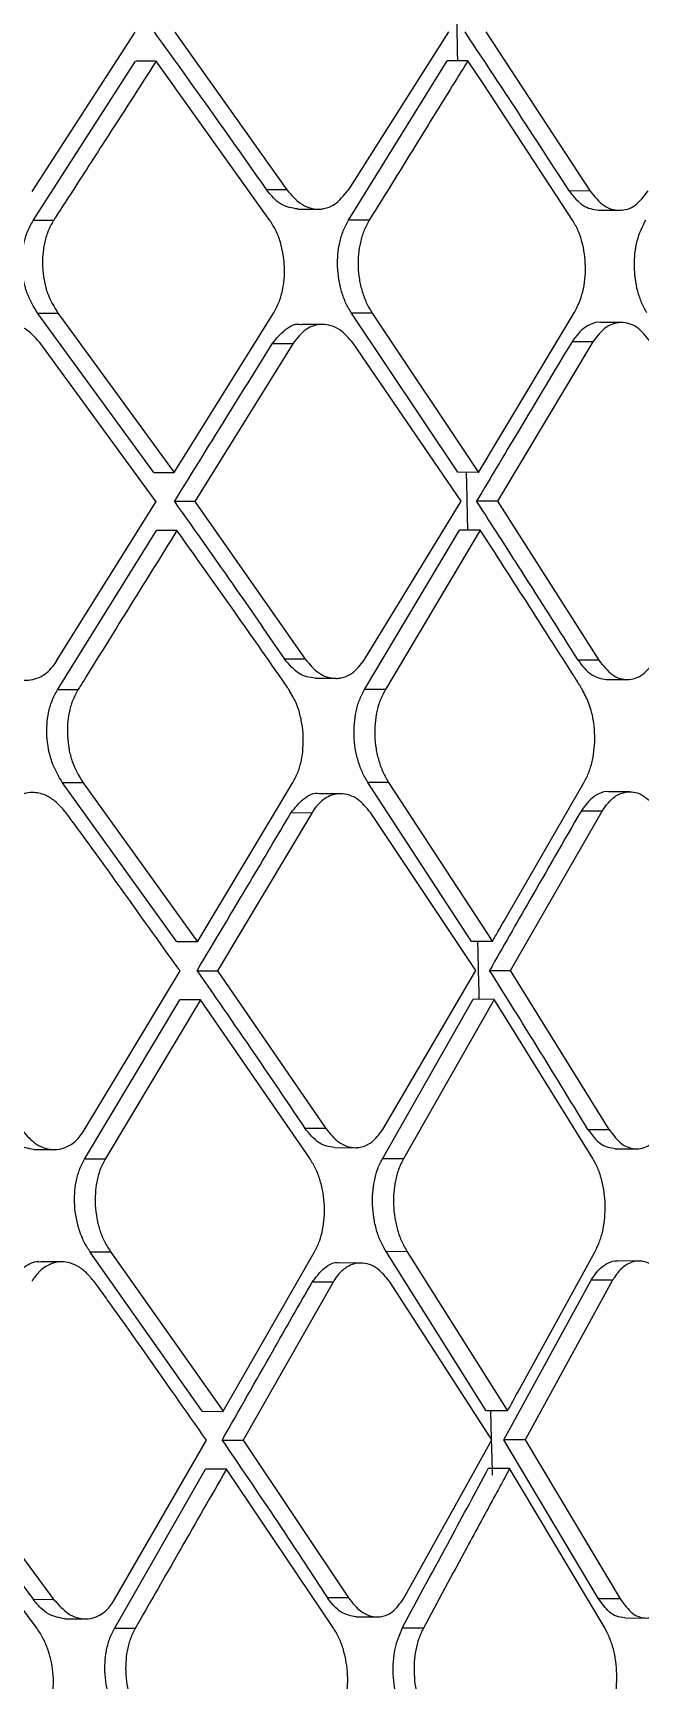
# Model space of a CAD drawing. Extents: x 525 to 609, y 649 to 778.
# Drawn here: x 537.637 to 538.099, y 712.956 to 714.209 of the extents above; entities that cross this region are included whole.
import ezdxf

# ---------------------------------------------------------------- set-up
doc = ezdxf.new("R2010")
doc.units = 0
doc.header["$MEASUREMENT"] = 0
doc.layers.add('1', color=4, linetype='Continuous')

# ---------------------------------------------------------------- blocks, each defined once
blk = doc.blocks.new('JETSETTER')
at = {"layer": '1', "color": 3, "linetype": 'Continuous', "lineweight": 25}
for p, q in [((12.5095, 44.9641), (12.5879, 45.0853)), ((12.618, 45.0853), (12.7034, 44.9654)), ((12.8263, 45.0856), (12.7499, 44.9651)), ((12.8546, 45.0856), (12.934, 44.9645)), ((12.5104, 44.9421), (12.5883, 45.0634)), ((12.6039, 45.0633), (12.5884, 45.0634)), ((12.6905, 44.9422), (12.6039, 45.0633)), ((12.7503, 44.9424), (12.8253, 45.0636)), ((12.841, 45.0636), (12.8253, 45.0636)), ((12.8531, 45.0455), (12.841, 45.0636)), ((12.9206, 44.9425), (12.8531, 45.0455)), ((12.7034, 44.9654), (12.6878, 44.9655)), ((12.934, 44.9645), (12.9182, 44.9646)), ((12.5259, 44.9421), (12.5104, 44.9421)), ((12.7116, 44.9508), (12.7273, 44.9508)), ((12.766, 44.9423), (12.7503, 44.9424)), ((12.9405, 44.95), (12.9563, 44.9499)), ((12.6021, 44.7503), (12.5139, 44.8714)), ((12.5294, 44.8713), (12.5139, 44.8714)), ((12.5294, 44.8713), (12.6177, 44.7503)), ((12.6177, 44.7503), (12.6932, 44.8715)), ((12.8334, 44.7506), (12.7526, 44.8716)), ((12.7683, 44.8716), (12.7526, 44.8716)), ((12.7683, 44.8716), (12.8492, 44.7505)), ((12.8593, 44.7675), (12.922, 44.8718)), ((12.9579, 44.8645), (12.9421, 44.8645)), ((12.7306, 44.863), (12.7149, 44.8631)), ((12.6039, 44.7282), (12.5153, 44.8493)), ((12.7078, 44.8484), (12.6334, 44.7283)), ((12.7078, 44.8484), (12.6922, 44.8484)), ((12.836, 44.7285), (12.7538, 44.8487)), ((12.9361, 44.8498), (12.8635, 44.7286)), ((12.9361, 44.8498), (12.9203, 44.8499)), ((12.6021, 44.7503), (12.6177, 44.7503)), ((12.8492, 44.7505), (12.8334, 44.7506)), ((12.5282, 44.607), (12.6039, 44.7283)), ((12.6334, 44.7283), (12.6178, 44.7283)), ((12.6334, 44.7283), (12.7173, 44.6084)), ((12.7625, 44.6081), (12.836, 44.7285)), ((12.8635, 44.7286), (12.8477, 44.7286)), ((12.8635, 44.7286), (12.9408, 44.6075)), ((12.5288, 44.5851), (12.6041, 44.7063)), ((12.6197, 44.7063), (12.6041, 44.7063)), ((12.7625, 44.5853), (12.8346, 44.7066)), ((12.8504, 44.7065), (12.7783, 44.5853)), ((12.8504, 44.7065), (12.8346, 44.7066)), ((12.8612, 44.69), (12.8504, 44.7065)), ((12.7174, 44.6084), (12.7016, 44.6084)), ((12.9408, 44.6075), (12.9249, 44.6076)), ((12.7249, 44.5938), (12.7406, 44.5938)), ((12.9465, 44.5929), (12.9624, 44.5929)), ((12.5444, 44.585), (12.5288, 44.5851)), ((12.7783, 44.5853), (12.7625, 44.5853)), ((12.6196, 44.3933), (12.5327, 44.5143)), ((12.5483, 44.5143), (12.5327, 44.5143)), ((12.5483, 44.5143), (12.6353, 44.3932)), ((12.6353, 44.3932), (12.7079, 44.5145)), ((12.8437, 44.3936), (12.765, 44.5146)), ((12.7808, 44.5146), (12.765, 44.5146)), ((12.7808, 44.5146), (12.8597, 44.3935)), ((12.8684, 44.4088), (12.9295, 44.5148)), ((12.7443, 44.506), (12.7285, 44.506)), ((12.9642, 44.5075), (12.9482, 44.5075)), ((12.7223, 44.4913), (12.6507, 44.3712)), ((12.7223, 44.4913), (12.7065, 44.4914)), ((12.8471, 44.3715), (12.7669, 44.4917)), ((12.8736, 44.3715), (12.9432, 44.4928)), ((12.9432, 44.4928), (12.9272, 44.4928)), ((12.6353, 44.3932), (12.6196, 44.3933)), ((12.8597, 44.3935), (12.8437, 44.3936)), ((12.5492, 44.2499), (12.6221, 44.3712)), ((12.635, 44.3713), (12.6507, 44.3712)), ((12.6507, 44.3712), (12.733, 44.2513)), ((12.7766, 44.251), (12.8471, 44.3715)), ((12.8576, 44.3716), (12.8736, 44.3715)), ((12.9485, 44.2505), (12.8736, 44.3715)), ((12.5494, 44.228), (12.6219, 44.3493)), ((12.6376, 44.3492), (12.5651, 44.228)), ((12.6376, 44.3492), (12.6219, 44.3493)), ((12.721, 44.2281), (12.6376, 44.3492)), ((12.776, 44.2283), (12.845, 44.3496)), ((12.861, 44.3495), (12.792, 44.2282)), ((12.861, 44.3495), (12.845, 44.3496)), ((12.8704, 44.3346), (12.861, 44.3495)), ((12.9361, 44.2285), (12.8704, 44.3346)), ((12.733, 44.2513), (12.7171, 44.2514)), ((12.9324, 44.2505), (12.9485, 44.2505)), ((12.5108, 44.2353), (12.5265, 44.2353)), ((12.5651, 44.228), (12.5495, 44.228)), ((12.7397, 44.2368), (12.7556, 44.2367)), ((12.792, 44.2282), (12.7761, 44.2283)), ((12.9532, 44.2359), (12.9693, 44.2359)), ((12.5322, 44.1498), (12.5165, 44.1499)), ((12.639, 44.0362), (12.5538, 44.1573)), ((12.5695, 44.1572), (12.5538, 44.1573)), ((12.5695, 44.1572), (12.6548, 44.0362)), ((12.6548, 44.0362), (12.7244, 44.1574)), ((12.8551, 44.0365), (12.7789, 44.1576)), ((12.7949, 44.1575), (12.7789, 44.1576)), ((12.7949, 44.1575), (12.8713, 44.0365)), ((12.8787, 44.0501), (12.9379, 44.1577)), ((12.9712, 44.1504), (12.955, 44.1505)), ((12.7596, 44.1489), (12.7437, 44.149)), ((12.7385, 44.1343), (12.67, 44.0142)), ((12.7385, 44.1343), (12.7226, 44.1343)), ((12.8593, 44.0144), (12.7816, 44.1347)), ((12.8685, 44.0145), (12.9349, 44.1358)), ((12.9511, 44.1358), (12.8847, 44.0145)), ((12.9511, 44.1358), (12.9349, 44.1358)), ((12.639, 44.0362), (12.6548, 44.0361)), ((12.8713, 44.0365), (12.8552, 44.0365)), ((12.8582, 44.0365), (12.8588, 44.0153)), ((12.4365, 44.0139), (12.5262, 43.8928)), ((12.5723, 43.8929), (12.6422, 44.0141)), ((12.6541, 44.0142), (12.67, 44.0142)), ((12.67, 44.0142), (12.7502, 43.8943)), ((12.7923, 43.894), (12.8593, 44.0145)), ((12.9405, 43.8935), (12.8685, 44.0145)), ((12.8847, 44.0145), (12.8686, 44.0145)), ((12.8847, 44.0145), (12.9569, 43.8935)), ((12.5134, 43.8708), (12.4232, 43.9919)), ((12.5721, 43.8709), (12.6415, 43.9922)), ((12.6574, 43.9921), (12.6415, 43.9922)), ((12.7389, 43.8711), (12.6574, 43.9921)), ((12.8728, 43.9925), (12.8566, 43.9925)), ((12.8809, 43.9792), (12.8728, 43.9925)), ((12.9452, 43.8714), (12.8809, 43.9792)), ((12.5262, 43.8928), (12.5105, 43.8929)), ((12.7502, 43.8943), (12.7342, 43.8943)), ((12.9569, 43.8935), (12.9405, 43.8935)), ((12.5345, 43.8782), (12.5503, 43.8782)), ((12.756, 43.8797), (12.7721, 43.8797)), ((12.9605, 43.8789), (12.9768, 43.8788)), ((12.5879, 43.8709), (12.5721, 43.8709)), ((12.8072, 43.8712), (12.7911, 43.8712))]:
    blk.add_line(p, q, dxfattribs=at)
at = {"layer": '1', "color": 3, "linetype": 'Continuous', "lineweight": 25, "flags": 128}
blk.add_lwpolyline([(12.8492, 44.7505), (12.8549, 44.76), (12.8593, 44.7675)], dxfattribs=at)
at = {"layer": '1', "color": 3, "linetype": 'Continuous', "lineweight": 25}
for points, knots in [([(12.8323, 45.1076), (12.8324, 45.099), (12.8327, 45.0843), (12.833, 45.0696), (12.8331, 45.0636)], [0, 0, 0, 0, 0.589073, 1, 1, 1, 1]), ([(12.6025, 45.0854), (12.6186, 45.063), (12.6474, 45.023), (12.6755, 44.983), (12.6878, 44.9655)], [0, 0, 0, 0, 0.559999, 1, 1, 1, 1]), ([(12.9182, 44.9646), (12.9036, 44.9871), (12.8775, 45.0274), (12.8507, 45.0678), (12.8389, 45.0856)], [0, 0, 0, 0, 0.559999, 1, 1, 1, 1]), ([(12.6039, 45.0633), (12.5909, 45.0431), (12.5687, 45.0086), (12.5431, 44.9689), (12.5301, 44.9487), (12.5263, 44.9428), (12.5259, 44.9421)], [0, 0, 0, 0, 0.499999, 0.853452, 0.982763, 1, 1, 1, 1]), ([(12.841, 45.0636), (12.8365, 45.0563), (12.824, 45.0361), (12.799, 44.9957), (12.7785, 44.9625), (12.766, 44.9423)], [0, 0, 0, 0, 0.180317, 0.500001, 1, 1, 1, 1]), ([(12.8734, 43.5513), (12.8193, 43.5773), (12.7107, 43.6295), (12.5195, 43.7205), (12.3118, 43.8193), (12.0877, 43.9265), (11.8506, 44.0413), (11.5581, 44.1849), (11.2073, 44.361), (10.7992, 44.5739), (10.3814, 44.7998), (10.1013, 44.9618), (9.961, 45.043)], [0, 0, 0, 0, 0.080977, 0.162706, 0.245456, 0.32577, 0.407713, 0.491268, 0.616464, 0.743326, 0.871464, 1, 1, 1, 1]), ([(12.7116, 44.9509), (12.7073, 44.9515), (12.6986, 44.9528), (12.6914, 44.9612), (12.6878, 44.9655)], [0, 0, 0, 0, 0.497844, 1, 1, 1, 1]), ([(12.7034, 44.9654), (12.7067, 44.9616), (12.7118, 44.9556), (12.7203, 44.9516), (12.7254, 44.9507), (12.7292, 44.9508), (12.7334, 44.9514), (12.7412, 44.9543), (12.7467, 44.9611), (12.7499, 44.9651)], [0, 0, 0, 0, 0.228703, 0.359434, 0.50085, 0.530138, 0.581657, 0.751045, 1, 1, 1, 1]), ([(12.9182, 44.9646), (12.9216, 44.9604), (12.9282, 44.9519), (12.9364, 44.9506), (12.9405, 44.95)], [0, 0, 0, 0, 0.502354, 1, 1, 1, 1]), ([(12.934, 44.9645), (12.9374, 44.9604), (12.944, 44.9522), (12.9565, 44.9488), (12.9687, 44.9522), (12.9751, 44.9605), (12.9782, 44.9646)], [0, 0, 0, 0, 0.248675, 0.499085, 0.749911, 1, 1, 1, 1]), ([(12.5139, 44.8714), (12.5108, 44.8765), (12.5061, 44.8842), (12.5029, 44.8969), (12.5014, 44.9095), (12.5024, 44.9223), (12.5059, 44.9341), (12.5088, 44.9394), (12.5104, 44.9421)], [0, 0, 0, 0, 0.245385, 0.37122, 0.498894, 0.728405, 0.859043, 1, 1, 1, 1]), ([(12.5259, 44.9421), (12.5243, 44.9394), (12.5214, 44.9341), (12.518, 44.9224), (12.5169, 44.9096), (12.5184, 44.8969), (12.5216, 44.8842), (12.5263, 44.8764), (12.5294, 44.8713)], [0, 0, 0, 0, 0.1392553, 0.2691303, 0.5000425, 0.6274643, 0.7536034, 1, 1, 1, 1]), ([(12.6932, 44.8715), (12.6946, 44.8742), (12.6974, 44.8793), (12.7009, 44.891), (12.7023, 44.9069), (12.6997, 44.923), (12.6952, 44.9347), (12.692, 44.9397), (12.6905, 44.9422)], [0, 0, 0, 0, 0.136565, 0.265415, 0.499406, 0.745526, 0.871762, 1, 1, 1, 1]), ([(12.7526, 44.8716), (12.7511, 44.8741), (12.7481, 44.879), (12.7448, 44.8879), (12.7427, 44.8973), (12.7415, 44.9101), (12.7426, 44.9229), (12.7461, 44.9346), (12.7489, 44.9397), (12.7503, 44.9424)], [0, 0, 0, 0, 0.12637, 0.251653, 0.376094, 0.499942, 0.736295, 0.864786, 1, 1, 1, 1]), ([(12.766, 44.9423), (12.7646, 44.9397), (12.7618, 44.9346), (12.7583, 44.923), (12.7571, 44.9101), (12.7583, 44.8973), (12.7605, 44.8879), (12.7638, 44.879), (12.7668, 44.8741), (12.7683, 44.8716)], [0, 0, 0, 0, 0.134278, 0.26228, 0.498957, 0.623011, 0.747811, 0.873394, 1, 1, 1, 1]), ([(12.922, 44.8718), (12.9245, 44.8769), (12.9282, 44.8846), (12.9303, 44.8973), (12.9308, 44.9102), (12.929, 44.9233), (12.925, 44.935), (12.9221, 44.94), (12.9206, 44.9425)], [0, 0, 0, 0, 0.250723, 0.377255, 0.500885, 0.743375, 0.86991, 1, 1, 1, 1]), ([(12.9773, 44.8719), (12.9759, 44.8744), (12.9731, 44.8794), (12.9701, 44.8883), (12.9683, 44.8977), (12.9676, 44.9074), (12.968, 44.9172), (12.9702, 44.9299), (12.9739, 44.9376), (12.9764, 44.9427)], [0, 0, 0, 0, 0.129361, 0.255607, 0.379078, 0.500175, 0.623778, 0.750467, 1, 1, 1, 1]), ([(12.5153, 44.8493), (12.5117, 44.8533), (12.5062, 44.8593), (12.4972, 44.8632), (12.4878, 44.8647), (12.4779, 44.8617), (12.4702, 44.8552), (12.4671, 44.8508), (12.4661, 44.8493)], [0, 0, 0, 0, 0.234573, 0.363727, 0.500577, 0.749632, 0.915439, 1, 1, 1, 1]), ([(12.6922, 44.8484), (12.6954, 44.8523), (12.7018, 44.8601), (12.7105, 44.8643), (12.7148, 44.863), (12.7149, 44.863)], [0, 0, 0, 0, 0.492866, 0.986152, 1, 1, 1, 1]), ([(12.942, 44.8645), (12.942, 44.8645), (12.9394, 44.8653), (12.9353, 44.8635), (12.9277, 44.8598), (12.9234, 44.8541), (12.9203, 44.8499)], [0, 0, 0, 0, 0.004629, 0.32526, 0.502671, 1, 1, 1, 1]), ([(12.9799, 44.8499), (12.9766, 44.854), (12.9701, 44.8622), (12.9591, 44.8653), (12.9511, 44.8636), (12.9435, 44.8596), (12.9393, 44.854), (12.9361, 44.8498)], [0, 0, 0, 0, 0.248514, 0.49867, 0.662234, 0.750245, 1, 1, 1, 1]), ([(12.7538, 44.8488), (12.7505, 44.8526), (12.7454, 44.8586), (12.737, 44.8624), (12.7283, 44.8637), (12.7174, 44.8606), (12.711, 44.8524), (12.7078, 44.8484)], [0, 0, 0, 0, 0.233295, 0.363102, 0.501444, 0.750907, 1, 1, 1, 1]), ([(12.6178, 44.7283), (12.6317, 44.7507), (12.6565, 44.7908), (12.6813, 44.8308), (12.6922, 44.8484)], [0, 0, 0, 0, 0.56, 1, 1, 1, 1]), ([(12.9203, 44.8499), (12.9067, 44.8272), (12.8824, 44.7868), (12.8583, 44.7464), (12.8477, 44.7286)], [0, 0, 0, 0, 0.56, 1, 1, 1, 1]), ([(12.8398, 44.7506), (12.84, 44.742), (12.8403, 44.7274), (12.8406, 44.7127), (12.8408, 44.7066)], [0, 0, 0, 0, 0.582108, 1, 1, 1, 1]), ([(12.6178, 44.7283), (12.6337, 44.7059), (12.662, 44.6659), (12.6895, 44.626), (12.7016, 44.6084)], [0, 0, 0, 0, 0.560006, 1, 1, 1, 1]), ([(12.9249, 44.6076), (12.9107, 44.6301), (12.8853, 44.6704), (12.8592, 44.7108), (12.8477, 44.7286)], [0, 0, 0, 0, 0.56, 1, 1, 1, 1]), ([(12.6197, 44.7063), (12.6072, 44.6861), (12.5836, 44.6481), (12.5585, 44.6077), (12.546, 44.5875), (12.5444, 44.585)], [0, 0, 0, 0, 0.499996, 0.937968, 1, 1, 1, 1]), ([(12.7049, 44.5852), (12.7048, 44.5853), (12.7046, 44.5857), (12.7038, 44.5869), (12.7009, 44.5912), (12.6894, 44.6077), (12.662, 44.6468), (12.6364, 44.6828), (12.6197, 44.7063)], [0, 0, 0, 0, 0.003086, 0.009224, 0.03072, 0.110683, 0.418549, 1, 1, 1, 1]), ([(12.9279, 44.5855), (12.9279, 44.5856), (12.9277, 44.5859), (12.927, 44.5871), (12.9247, 44.5909), (12.9156, 44.6052), (12.8941, 44.6389), (12.8742, 44.6698), (12.8612, 44.69)], [0, 0, 0, 0, 0.003555, 0.010151, 0.032442, 0.113547, 0.421813, 1, 1, 1, 1]), ([(9.0504, 44.6882), (9.1954, 44.6254), (9.4856, 44.4997), (9.9221, 44.3199), (10.3584, 44.1481), (10.7907, 43.983), (11.1619, 43.8477), (11.4691, 43.7355), (11.7163, 43.6473), (11.9497, 43.5601), (12.1882, 43.4775), (12.4221, 43.3863), (12.6475, 43.3048), (12.7772, 43.2564), (12.8421, 43.2321)], [0, 0, 0, 0, 0.099305, 0.198802, 0.298385, 0.398318, 0.498406, 0.560917, 0.623789, 0.687365, 0.750255, 0.833389, 0.916532, 1, 1, 1, 1]), ([(12.8421, 43.2318), (12.8347, 43.2345), (12.7932, 43.2496), (12.7143, 43.2792), (12.6118, 43.3143), (12.509, 43.3491), (12.4101, 43.3849), (12.2944, 43.4271), (12.1579, 43.4752), (11.9995, 43.5282), (11.8205, 43.5931), (11.6345, 43.6603), (11.4326, 43.7333), (11.2161, 43.8122), (10.9854, 43.8966), (10.7491, 43.9841), (10.5109, 44.0745), (10.2667, 44.169), (10.0447, 44.2563), (9.8518, 44.3338), (9.683, 44.4027), (9.5046, 44.4768), (9.3283, 44.5507), (9.1737, 44.6163), (9.0833, 44.6565), (9.0441, 44.6739)], [0, 0, 0, 0, 0.0097381, 0.0546015, 0.1000331, 0.1320561, 0.1702626, 0.2056371, 0.2487953, 0.300159, 0.3461505, 0.3974852, 0.4466419, 0.498592, 0.5558792, 0.6112053, 0.6642787, 0.7210906, 0.7793452, 0.8161972, 0.8528833, 0.894557, 0.9379497, 0.9731378, 1, 1, 1, 1]), ([(12.4798, 44.6069), (12.4834, 44.603), (12.4889, 44.5969), (12.4979, 44.593), (12.5072, 44.5916), (12.5178, 44.5949), (12.5251, 44.602), (12.528, 44.6065), (12.5283, 44.607)], [0, 0, 0, 0, 0.236333, 0.365107, 0.500734, 0.750178, 0.974828, 1, 1, 1, 1]), ([(12.7249, 44.5938), (12.7207, 44.5945), (12.7122, 44.5958), (12.7052, 44.6042), (12.7016, 44.6084)], [0, 0, 0, 0, 0.497295, 1, 1, 1, 1]), ([(12.7174, 44.6084), (12.7205, 44.6045), (12.7256, 44.5985), (12.7338, 44.5945), (12.7388, 44.5937), (12.7424, 44.5938), (12.7465, 44.5944), (12.7541, 44.5973), (12.7594, 44.6041), (12.7625, 44.6081)], [0, 0, 0, 0, 0.228107, 0.358956, 0.500794, 0.52839, 0.579375, 0.751056, 1, 1, 1, 1]), ([(12.9249, 44.6076), (12.9282, 44.6033), (12.9347, 44.5949), (12.9426, 44.5936), (12.9465, 44.593)], [0, 0, 0, 0, 0.502665, 1, 1, 1, 1]), ([(12.9408, 44.6075), (12.9441, 44.6034), (12.9506, 44.5951), (12.9622, 44.5918), (12.97, 44.5941), (12.9772, 44.5988), (12.9806, 44.6034), (12.9836, 44.6076)], [0, 0, 0, 0, 0.248309, 0.498764, 0.722797, 0.750091, 1, 1, 1, 1]), ([(12.5327, 44.5143), (12.5297, 44.5194), (12.5251, 44.5272), (12.5219, 44.5399), (12.5203, 44.5526), (12.5212, 44.5653), (12.5245, 44.5771), (12.5274, 44.5823), (12.5288, 44.5851)], [0, 0, 0, 0, 0.24637, 0.372175, 0.499629, 0.729574, 0.859802, 1, 1, 1, 1]), ([(12.5444, 44.585), (12.5429, 44.5823), (12.5401, 44.5771), (12.5368, 44.5654), (12.5359, 44.5526), (12.5374, 44.5399), (12.5406, 44.5271), (12.5453, 44.5194), (12.5483, 44.5143)], [0, 0, 0, 0, 0.139179, 0.269046, 0.500227, 0.627369, 0.753386, 1, 1, 1, 1]), ([(12.7079, 44.5145), (12.7093, 44.5171), (12.712, 44.5222), (12.7153, 44.5339), (12.7163, 44.5467), (12.715, 44.5594), (12.7125, 44.5703), (12.7091, 44.5783), (12.7059, 44.5834), (12.7051, 44.5847), (12.7049, 44.5852)], [0, 0, 0, 0, 0.136537, 0.265236, 0.498732, 0.623925, 0.748738, 0.924771, 0.974933, 1, 1, 1, 1]), ([(12.765, 44.5146), (12.7635, 44.5171), (12.7606, 44.522), (12.7574, 44.5309), (12.7552, 44.5404), (12.754, 44.5531), (12.7551, 44.566), (12.7584, 44.5776), (12.7611, 44.5827), (12.7625, 44.5853)], [0, 0, 0, 0, 0.126884, 0.252415, 0.376932, 0.500961, 0.736654, 0.864909, 1, 1, 1, 1]), ([(12.7783, 44.5853), (12.7769, 44.5827), (12.7742, 44.5776), (12.7709, 44.566), (12.7698, 44.5531), (12.771, 44.5403), (12.7732, 44.5308), (12.7764, 44.522), (12.7794, 44.517), (12.7808, 44.5146)], [0, 0, 0, 0, 0.134595, 0.262682, 0.499083, 0.622949, 0.747647, 0.873203, 1, 1, 1, 1]), ([(12.9295, 44.5148), (12.9309, 44.5173), (12.9334, 44.5224), (12.9368, 44.5341), (12.938, 44.5471), (12.937, 44.56), (12.9349, 44.5704), (12.9314, 44.5792), (12.9288, 44.5839), (12.9279, 44.5855)], [0, 0, 0, 0, 0.133852, 0.261847, 0.500352, 0.624839, 0.750312, 0.914729, 1, 1, 1, 1]), ([(12.5347, 44.4923), (12.5322, 44.4952), (12.5274, 44.5006), (12.519, 44.5056), (12.5086, 44.5079), (12.4977, 44.5045), (12.4907, 44.498), (12.4877, 44.4938), (12.4869, 44.4926), (12.4867, 44.4923), (12.4866, 44.4922), (12.4866, 44.4922)], [0, 0, 0, 0, 0.1686, 0.314281, 0.500826, 0.749905, 0.935291, 0.982806, 0.995181, 0.999498, 1, 1, 1, 1]), ([(12.7065, 44.4914), (12.7096, 44.4953), (12.7158, 44.5031), (12.7242, 44.5072), (12.7284, 44.506), (12.7285, 44.5059)], [0, 0, 0, 0, 0.49256, 0.98531, 1, 1, 1, 1]), ([(12.7669, 44.4917), (12.7638, 44.4954), (12.759, 44.5013), (12.7508, 44.5053), (12.7427, 44.5066), (12.7342, 44.5042), (12.7275, 44.4987), (12.7242, 44.4944), (12.7228, 44.4921), (12.7224, 44.4915), (12.7223, 44.4914), (12.7223, 44.4913), (12.7223, 44.4913)], [0, 0, 0, 0, 0.224695, 0.356331, 0.500607, 0.716707, 0.872166, 0.966661, 0.990984, 0.997398, 0.999706, 1, 1, 1, 1]), ([(12.9482, 44.5075), (12.9482, 44.5075), (12.9457, 44.5083), (12.9417, 44.5065), (12.9344, 44.5027), (12.9303, 44.497), (12.9272, 44.4928)], [0, 0, 0, 0, 0.0051155, 0.3265337, 0.5028648, 1, 1, 1, 1]), ([(12.9432, 44.4928), (12.9462, 44.497), (12.9503, 44.5026), (12.9577, 44.5066), (12.9654, 44.5083), (12.9759, 44.5052), (12.9823, 44.497), (12.9855, 44.4929)], [0, 0, 0, 0, 0.250493, 0.338254, 0.501581, 0.751022, 1, 1, 1, 1]), ([(12.6221, 44.3712), (12.6061, 44.3935), (12.5808, 44.4289), (12.5529, 44.4678), (12.5397, 44.4856), (12.5361, 44.4906), (12.5349, 44.4921), (12.5347, 44.4923)], [0, 0, 0, 0, 0.554197, 0.876799, 0.963311, 0.995488, 1, 1, 1, 1]), ([(12.635, 44.3713), (12.6484, 44.3937), (12.6722, 44.4337), (12.6961, 44.4738), (12.7065, 44.4914)], [0, 0, 0, 0, 0.5600016, 1, 1, 1, 1]), ([(12.9272, 44.4928), (12.9141, 44.4702), (12.8908, 44.4297), (12.8677, 44.3893), (12.8576, 44.3716)], [0, 0, 0, 0, 0.559997, 1, 1, 1, 1]), ([(12.8597, 44.3935), (12.8613, 44.3964), (12.8642, 44.4015), (12.8671, 44.4066), (12.8684, 44.4088)], [0, 0, 0, 0, 0.560018, 1, 1, 1, 1]), ([(12.8484, 44.3935), (12.8486, 44.3863), (12.8489, 44.3716), (12.8493, 44.3569), (12.8495, 44.3495)], [0, 0, 0, 0, 0.494913, 1, 1, 1, 1]), ([(12.635, 44.3713), (12.6506, 44.3489), (12.6784, 44.3088), (12.7053, 44.2689), (12.7171, 44.2514)], [0, 0, 0, 0, 0.56, 1, 1, 1, 1]), ([(12.9324, 44.2505), (12.9186, 44.2731), (12.8941, 44.3133), (12.8687, 44.3538), (12.8576, 44.3716)], [0, 0, 0, 0, 0.560001, 1, 1, 1, 1]), ([(12.8748, 43.0138), (12.8257, 43.0297), (12.7275, 43.0614), (12.5612, 43.1173), (12.3748, 43.1771), (12.1644, 43.2432), (11.929, 43.3145), (11.6703, 43.3889), (11.3941, 43.4673), (11.0735, 43.5573), (10.7102, 43.6599), (10.3079, 43.7763), (9.9022, 43.898), (9.495, 44.0256), (9.088, 44.1585), (8.8179, 44.2527), (8.683, 44.2998)], [0, 0, 0, 0, 0.062319, 0.124752, 0.187451, 0.250906, 0.314486, 0.37751, 0.440611, 0.503895, 0.587131, 0.669779, 0.75236, 0.835034, 0.917583, 1, 1, 1, 1]), ([(12.89, 42.9283), (12.8402, 42.9418), (12.7407, 42.9686), (12.5714, 43.0149), (12.3836, 43.068), (12.1727, 43.1286), (11.9381, 43.1976), (11.68, 43.2721), (11.4039, 43.3539), (11.0825, 43.4504), (10.7173, 43.5631), (10.3123, 43.6926), (9.9034, 43.8284), (9.4926, 43.97), (9.0815, 44.1164), (8.8081, 44.2178), (8.6716, 44.2685)], [0, 0, 0, 0, 0.06234, 0.124818, 0.187363, 0.250453, 0.313852, 0.376637, 0.439459, 0.502671, 0.586016, 0.668823, 0.751617, 0.834542, 0.917364, 1, 1, 1, 1]), ([(12.5108, 44.2354), (12.5065, 44.2361), (12.5, 44.2371), (12.4917, 44.2433), (12.4881, 44.2478), (12.4863, 44.2499)], [0, 0, 0, 0, 0.492112, 0.750751, 1, 1, 1, 1]), ([(12.5019, 44.2499), (12.5054, 44.2459), (12.5109, 44.2398), (12.5197, 44.236), (12.5288, 44.2346), (12.5382, 44.2376), (12.5454, 44.244), (12.5482, 44.2485), (12.5492, 44.2499)], [0, 0, 0, 0, 0.235284, 0.364137, 0.500292, 0.749692, 0.915832, 1, 1, 1, 1]), ([(12.7397, 44.2368), (12.7356, 44.2374), (12.7275, 44.2387), (12.7206, 44.2471), (12.7171, 44.2514)], [0, 0, 0, 0, 0.496634, 1, 1, 1, 1]), ([(12.733, 44.2513), (12.7361, 44.2475), (12.741, 44.2415), (12.749, 44.2375), (12.7536, 44.2367), (12.7562, 44.2367), (12.7574, 44.2368), (12.7612, 44.2373), (12.7686, 44.2402), (12.7737, 44.247), (12.7766, 44.251)], [0, 0, 0, 0, 0.2273239, 0.3583039, 0.5006887, 0.5098951, 0.5254268, 0.5754819, 0.7510659, 1, 1, 1, 1]), ([(12.9324, 44.2505), (12.9355, 44.2463), (12.9418, 44.2379), (12.9494, 44.2366), (12.9532, 44.236)], [0, 0, 0, 0, 0.502813, 1, 1, 1, 1]), ([(12.9485, 44.2505), (12.9516, 44.2464), (12.9579, 44.2381), (12.9695, 44.2347), (12.9808, 44.2382), (12.9867, 44.2464), (12.9896, 44.2505)], [0, 0, 0, 0, 0.247987, 0.498673, 0.750044, 1, 1, 1, 1]), ([(12.5538, 44.1573), (12.5522, 44.1597), (12.549, 44.1646), (12.5455, 44.1734), (12.543, 44.1829), (12.5414, 44.1956), (12.5422, 44.2083), (12.5453, 44.2201), (12.548, 44.2253), (12.5494, 44.228)], [0, 0, 0, 0, 0.123362, 0.247578, 0.372915, 0.499537, 0.730112, 0.860206, 1, 1, 1, 1]), ([(12.5651, 44.228), (12.5637, 44.2253), (12.561, 44.2201), (12.5579, 44.2084), (12.5571, 44.1956), (12.5586, 44.1829), (12.5611, 44.1733), (12.5647, 44.1645), (12.5679, 44.1596), (12.5695, 44.1572)], [0, 0, 0, 0, 0.138795, 0.268467, 0.499887, 0.626437, 0.752086, 0.876512, 1, 1, 1, 1]), ([(12.7244, 44.1574), (12.7258, 44.1601), (12.7284, 44.1652), (12.7314, 44.1768), (12.7324, 44.1895), (12.7311, 44.2022), (12.7289, 44.2117), (12.7256, 44.2206), (12.7225, 44.2256), (12.721, 44.2281)], [0, 0, 0, 0, 0.136827, 0.26563, 0.499008, 0.621675, 0.745825, 0.871815, 1, 1, 1, 1]), ([(12.7789, 44.1576), (12.7775, 44.16), (12.7746, 44.165), (12.7714, 44.1739), (12.7693, 44.1834), (12.7681, 44.1961), (12.7691, 44.209), (12.7722, 44.2206), (12.7747, 44.2257), (12.776, 44.2283)], [0, 0, 0, 0, 0.127153, 0.252722, 0.377156, 0.50085, 0.736292, 0.864626, 1, 1, 1, 1]), ([(12.792, 44.2282), (12.7907, 44.2256), (12.7882, 44.2206), (12.785, 44.209), (12.784, 44.1961), (12.7853, 44.1833), (12.7874, 44.1738), (12.7906, 44.1649), (12.7934, 44.16), (12.7949, 44.1575)], [0, 0, 0, 0, 0.134899, 0.263088, 0.49927, 0.622894, 0.74743, 0.872975, 1, 1, 1, 1]), ([(12.9379, 44.1577), (12.9391, 44.1603), (12.9416, 44.1654), (12.9448, 44.177), (12.9459, 44.1899), (12.945, 44.2026), (12.9431, 44.212), (12.9402, 44.221), (12.9375, 44.2259), (12.9361, 44.2285)], [0, 0, 0, 0, 0.1342, 0.262287, 0.500554, 0.620498, 0.743384, 0.869725, 1, 1, 1, 1]), ([(12.4938, 44.1352), (12.4949, 44.1369), (12.4978, 44.1413), (12.505, 44.1473), (12.512, 44.1511), (12.5164, 44.1498), (12.5165, 44.1498)], [0, 0, 0, 0, 0.185013, 0.49573, 0.9895, 1, 1, 1, 1]), ([(12.5564, 44.1352), (12.556, 44.1356), (12.5549, 44.1369), (12.5519, 44.1406), (12.5465, 44.1456), (12.5391, 44.1491), (12.5298, 44.1505), (12.5202, 44.1475), (12.5134, 44.141), (12.5105, 44.1368), (12.5098, 44.1356), (12.5096, 44.1353), (12.5095, 44.1352), (12.5095, 44.1352)], [0, 0, 0, 0, 0.023365, 0.067346, 0.21754, 0.372041, 0.500983, 0.750038, 0.933885, 0.981724, 0.994564, 0.999343, 1, 1, 1, 1]), ([(12.7226, 44.1343), (12.7255, 44.1382), (12.7314, 44.146), (12.7395, 44.1502), (12.7436, 44.1489), (12.7437, 44.1489)], [0, 0, 0, 0, 0.491974, 0.984326, 1, 1, 1, 1]), ([(12.9349, 44.1358), (12.9371, 44.1392), (12.9409, 44.1449), (12.9479, 44.1492), (12.9524, 44.151), (12.9549, 44.1505), (12.955, 44.1505)], [0, 0, 0, 0, 0.391613, 0.665559, 0.991234, 1, 1, 1, 1]), ([(12.9917, 44.1358), (12.9914, 44.1362), (12.9907, 44.1371), (12.989, 44.1397), (12.9856, 44.144), (12.9794, 44.149), (12.971, 44.1513), (12.9626, 44.1489), (12.9565, 44.1437), (12.9533, 44.1393), (12.9518, 44.1368), (12.9513, 44.136), (12.9511, 44.1358)], [0, 0, 0, 0, 0.017342, 0.047361, 0.146099, 0.296685, 0.499052, 0.707987, 0.861238, 0.958556, 0.986239, 1, 1, 1, 1]), ([(12.7816, 44.1347), (12.7786, 44.1384), (12.7738, 44.1443), (12.766, 44.1482), (12.7581, 44.1496), (12.75, 44.1471), (12.7435, 44.1417), (12.7403, 44.1374), (12.7389, 44.1351), (12.7386, 44.1345), (12.7385, 44.1343), (12.7385, 44.1343)], [0, 0, 0, 0, 0.22395, 0.355704, 0.500498, 0.715686, 0.870841, 0.965676, 0.990393, 0.999008, 1, 1, 1, 1]), ([(12.6422, 44.0141), (12.6264, 44.0366), (12.6015, 44.0721), (12.5741, 44.1111), (12.5611, 44.1289), (12.5577, 44.1337), (12.5565, 44.1351), (12.5564, 44.1352)], [0, 0, 0, 0, 0.556158, 0.881196, 0.966357, 0.996397, 1, 1, 1, 1]), ([(12.6541, 44.0142), (12.6669, 44.0366), (12.6897, 44.0767), (12.7125, 44.1167), (12.7226, 44.1343)], [0, 0, 0, 0, 0.559999, 1, 1, 1, 1]), ([(12.8713, 44.0365), (12.8727, 44.039), (12.8752, 44.0436), (12.8776, 44.0481), (12.8787, 44.0501)], [0, 0, 0, 0, 0.559997, 1, 1, 1, 1]), ([(12.4209, 44.0139), (12.4378, 43.9913), (12.4681, 43.9509), (12.4976, 43.9106), (12.5105, 43.8929)], [0, 0, 0, 0, 0.560004, 1, 1, 1, 1]), ([(12.6541, 44.0142), (12.6693, 43.9918), (12.6966, 43.9517), (12.7227, 43.9119), (12.7342, 43.8943)], [0, 0, 0, 0, 0.559998, 1, 1, 1, 1]), ([(12.8588, 44.0136), (12.8589, 44.0128), (12.8591, 44.0042), (12.8594, 43.9956), (12.8596, 43.9876)], [0, 0, 0, 0, 0.08277, 1, 1, 1, 1]), ([(12.6574, 43.9921), (12.6458, 43.9719), (12.624, 43.9339), (12.6008, 43.8934), (12.5893, 43.8732), (12.5879, 43.8709)], [0, 0, 0, 0, 0.499999, 0.942007, 1, 1, 1, 1]), ([(12.7911, 43.8712), (12.8033, 43.8939), (12.8252, 43.9343), (12.847, 43.9747), (12.8566, 43.9925)], [0, 0, 0, 0, 0.56, 1, 1, 1, 1]), ([(12.8728, 43.9925), (12.8716, 43.9901), (12.8681, 43.9837), (12.8571, 43.9635), (12.8365, 43.9254), (12.8181, 43.8914), (12.8072, 43.8712)], [0, 0, 0, 0, 0.057422, 0.159897, 0.500001, 1, 1, 1, 1]), ([(12.5345, 43.8783), (12.5303, 43.879), (12.524, 43.88), (12.5159, 43.8862), (12.5123, 43.8907), (12.5105, 43.8929)], [0, 0, 0, 0, 0.491214, 0.750762, 1, 1, 1, 1]), ([(12.5262, 43.8928), (12.5297, 43.8889), (12.5351, 43.8827), (12.5437, 43.8789), (12.5526, 43.8775), (12.5616, 43.8805), (12.5685, 43.8869), (12.5713, 43.8913), (12.5723, 43.8929)], [0, 0, 0, 0, 0.234287, 0.363304, 0.500102, 0.749602, 0.909432, 1, 1, 1, 1]), ([(12.756, 43.8798), (12.7522, 43.8804), (12.7464, 43.8815), (12.739, 43.8877), (12.7358, 43.8922), (12.7342, 43.8943)], [0, 0, 0, 0, 0.494645, 0.75575, 1, 1, 1, 1]), ([(12.7502, 43.8943), (12.7533, 43.8904), (12.758, 43.8844), (12.7658, 43.8804), (12.7701, 43.8796), (12.7724, 43.8797), (12.7727, 43.8797), (12.7737, 43.8797), (12.7774, 43.8802), (12.7846, 43.883), (12.7895, 43.89), (12.7923, 43.894)], [0, 0, 0, 0, 0.226367, 0.357478, 0.500417, 0.502906, 0.507143, 0.520909, 0.5696, 0.751022, 1, 1, 1, 1]), ([(12.9605, 43.8789), (12.9583, 43.8792), (12.9543, 43.8797), (12.9473, 43.8839), (12.9431, 43.8899), (12.9405, 43.8935)], [0, 0, 0, 0, 0.298225, 0.565913, 1, 1, 1, 1]), ([(12.9569, 43.8935), (12.9599, 43.8893), (12.966, 43.881), (12.977, 43.8777), (12.9878, 43.8811), (12.9934, 43.8894), (12.9962, 43.8935)], [0, 0, 0, 0, 0.247636, 0.498568, 0.750191, 1, 1, 1, 1]), ([(12.5185, 43.8001), (12.5199, 43.8028), (12.5226, 43.8081), (12.5255, 43.8198), (12.5262, 43.8324), (12.5245, 43.845), (12.5219, 43.8545), (12.5183, 43.8634), (12.515, 43.8683), (12.5134, 43.8708)], [0, 0, 0, 0, 0.141899, 0.272555, 0.49958, 0.62491, 0.749898, 0.874826, 1, 1, 1, 1]), ([(12.5768, 43.8002), (12.5753, 43.8026), (12.5722, 43.8075), (12.5686, 43.8163), (12.5661, 43.8259), (12.5645, 43.8386), (12.5652, 43.8513), (12.5682, 43.863), (12.5708, 43.8682), (12.5721, 43.8709)], [0, 0, 0, 0, 0.123662, 0.247895, 0.373064, 0.49952, 0.730356, 0.86038, 1, 1, 1, 1]), ([(12.5879, 43.8709), (12.5866, 43.8682), (12.584, 43.863), (12.581, 43.8514), (12.5803, 43.8386), (12.5819, 43.8258), (12.5844, 43.8163), (12.588, 43.8075), (12.5911, 43.8026), (12.5927, 43.8001)], [0, 0, 0, 0, 0.13868, 0.268344, 0.500118, 0.626321, 0.751823, 0.876249, 1, 1, 1, 1]), ([(12.7426, 43.8004), (12.7439, 43.803), (12.7463, 43.8081), (12.7492, 43.8197), (12.7501, 43.8324), (12.7487, 43.8451), (12.7466, 43.8546), (12.7433, 43.8636), (12.7404, 43.8686), (12.7389, 43.8711)], [0, 0, 0, 0, 0.137054, 0.26593, 0.49913, 0.621637, 0.745629, 0.871605, 1, 1, 1, 1]), ([(12.7911, 43.8712), (12.7889, 43.8662), (12.7857, 43.8586), (12.784, 43.846), (12.7839, 43.8361), (12.7849, 43.8263), (12.787, 43.8167), (12.7901, 43.8079), (12.7928, 43.803), (12.7942, 43.8005)], [0, 0, 0, 0, 0.248874, 0.376617, 0.498944, 0.624537, 0.749225, 0.872887, 1, 1, 1, 1]), ([(12.8072, 43.8712), (12.806, 43.8686), (12.8036, 43.8636), (12.8006, 43.852), (12.7997, 43.8391), (12.801, 43.8263), (12.8031, 43.8168), (12.8062, 43.8079), (12.809, 43.8029), (12.8104, 43.8005)], [0, 0, 0, 0, 0.135221, 0.263517, 0.499475, 0.622794, 0.747141, 0.872687, 1, 1, 1, 1]), ([(12.9471, 43.8007), (12.9482, 43.8032), (12.9504, 43.808), (12.9528, 43.8168), (12.9542, 43.8262), (12.9545, 43.8361), (12.9538, 43.8459), (12.9519, 43.8554), (12.949, 43.8642), (12.9464, 43.869), (12.9452, 43.8714)], [0, 0, 0, 0, 0.128317, 0.2545, 0.379133, 0.502799, 0.626107, 0.749683, 0.874105, 1, 1, 1, 1])]:
    blk.add_open_spline(points, degree=3, knots=knots, dxfattribs=at)

msp = doc.modelspace()

# ---------------------------------------------------------------- block references
at = {"layer": '1'}
msp.add_blockref('JETSETTER', (525.1273, 669.1243), dxfattribs=at)

doc.saveas('drawing.dxf')
